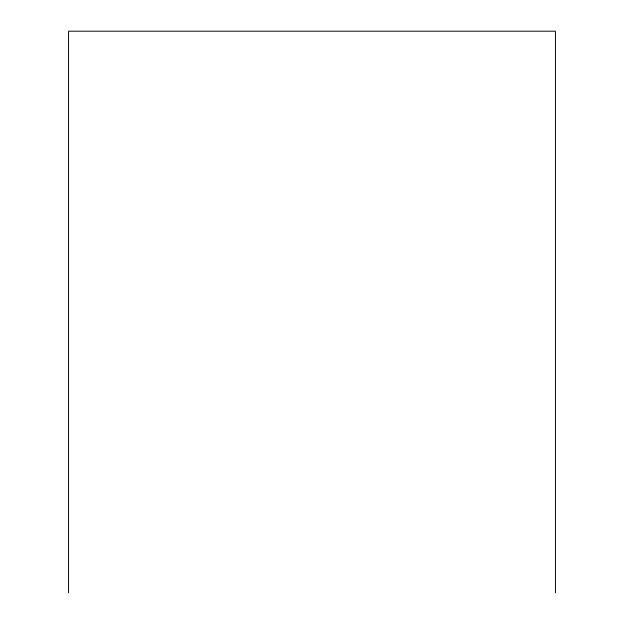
<?xml version="1.0" encoding="UTF-8"?>
<svg xmlns="http://www.w3.org/2000/svg" width="624" height="624" viewBox="0 0 624 624"><rect width="100%" height="100%" fill="white"/><g stroke="black" fill="none" stroke-linecap="round" stroke-linejoin="round"><path stroke-width="0.94" d="M555.446 592.8L555.446 31.2L68.554 31.2L68.554 592.8"/></g></svg>
